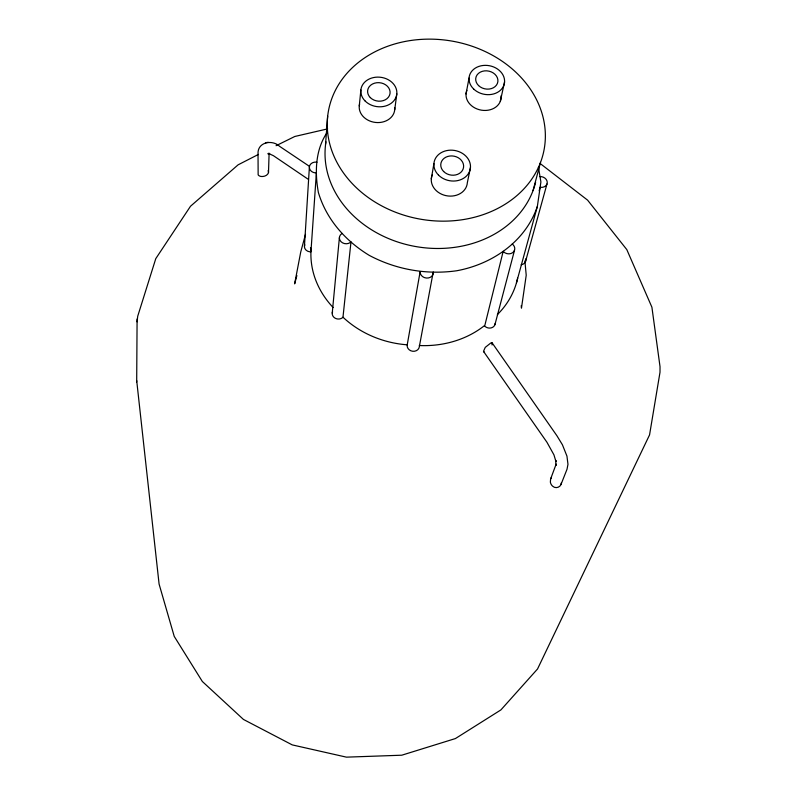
<?xml version="1.0" encoding="UTF-8"?>
<svg xmlns="http://www.w3.org/2000/svg" width="797" height="797" viewBox="0 0 797 797"><rect width="100%" height="100%" fill="white"/><g stroke="black" fill="none" stroke-linecap="round" stroke-linejoin="round"><path stroke-width="1.2" d="M136.685 380.518L159.091 584.091L174.234 636.404L202.338 681.485L243.434 719.432L292.25 744.896L346.436 757.15L401.758 755.207L455.416 738.56L500.905 709.908L537.537 668.982L649.555 434.903L660.006 372.249L660.026 366.71L651.906 307.214L626.811 249.61L587.608 200.157L540.406 163.704M137.084 321.829L137.712 316.24L155.774 258.646L190.503 206.244L238.104 164.83L258.437 154.419M136.685 382.052L137.094 318.999M309.425 166.334L279.598 146.339C272.225 139.206 257.311 142.115 258.029 153.911L258.148 174.842A6.057 4.045 -17.4 0 0 261.167 176.476C263.996 176.785 267.643 175.569 268.499 172.59L269.097 153.662M304.454 246.074L309.405 166.812M327.667 116.173L325.465 145.433A106.848 88.965 9.6 0 0 415.765 246.552A106.848 88.965 9.6 0 0 535.604 182.374M332.239 313.072L339.412 237.436M359.268 105.911L360.882 89.981M332.578 311.717A6.117 5.34 6.1 0 0 334.81 317.993A6.117 5.34 6.1 0 0 342.242 317.893L342.979 317.206L350.989 241.84L350.202 242.557A6.585 5.629 6.4 0 1 340.927 241.601A6.585 5.629 6.4 0 1 341.734 233.68L342.192 233.441M394.734 109.677L396.816 93.807M516.426 282.945L537.357 206.433L540.894 181.975L538.433 167.181M431.297 178.847L433.917 163.614M433 273.202L419.361 346.496A6.147 5.4 10.3 0 1 412.826 351.278A6.147 5.4 10.3 0 1 407.147 345.25L420.149 271.657A6.615 5.699 10.3 0 0 426.295 278.033A6.615 5.699 10.3 0 0 433.309 273.012L433.229 271.996M466.026 93.986L469.034 78.046M561.068 484.287L567.026 469.234L567.972 464.312L566.946 456.113L562.423 444.776L556.904 435.73L492.058 342.78L490.813 342.979L485.263 347.372L483.49 351.357L546.931 442.235L553.945 454.858L555.937 461.523L555.778 460.367L555.908 465.438L556.147 464.103L550.607 479.017L550.368 482.095A6.525 6.087 68.8 0 0 552.69 486.22C555.668 489.169 561.307 487.126 561.357 482.833M470.459 167.47L467.351 182.633A18.152 15.203 10.4 0 1 445.882 195.624A18.152 15.203 10.4 0 1 432.213 174.981M500.297 101.408L504.581 81.852M495.206 323.353A6.087 5.29 13.9 0 1 491.201 327.886A6.087 5.29 13.9 0 1 484.676 326.053L503.186 251.304L503.485 251.703A6.555 5.569 13.6 0 0 512.68 252.659A6.555 5.569 13.6 0 0 513.099 244.759L512.212 244.051M494.927 324.708L514.503 250.328M492.038 344.991L492.058 342.78M533.044 190.593L540.535 162.389A109.558 90.43 9.6 0 0 411.969 40.318A109.558 90.43 9.6 0 0 356.379 187.733A109.558 90.43 9.6 0 0 540.535 162.389M296.882 275.563L294.631 283.871L300.748 251.922L305.5 234.378M539.161 190.812L540.127 187.235L540.645 187.355A6.426 5.34 13.9 0 0 547.25 182.652A6.426 5.34 13.9 0 0 541.133 176.615L539.997 176.615M525.512 261.585L546.971 184.007M537.357 206.433C525.532 241.561 492.138 264.245 456.701 270.761C426.654 275.005 396.049 269.635 369.25 255.369C345.529 240.963 326.372 219.404 318.382 192.495C314.715 172.291 315.233 149.926 327.168 132.432M550.607 479.017L551.275 477.692M268.38 153.831L269.117 153.253M276.071 145.712L294.81 136.476L327.627 128.875M267.892 153.821L269.665 153.592L268.39 153.413L273.391 155.664L308.359 179.375M265.491 142.723L268.23 142.294M316.957 162.219L316.429 162.11A6.466 5.42 5.1 0 0 309.395 166.812A6.466 5.42 5.1 0 0 315.233 172.879L316.379 172.869L310.94 251.812A93.916 80.577 9.1 0 0 333.146 307.532M483.859 351.915L484.536 352.214M524.894 260.928L526.219 275.234L521.467 308.14L521.218 305.679M310.531 247.718L310.94 251.812L309.864 251.822A6.017 5.151 4.8 0 1 304.803 244.769M268.499 172.59L268.459 171.644A6.067 3.855 -11.5 0 0 268.051 170.767M525.631 258.945A5.978 5.091 14.2 0 1 521.138 264.773M517.622 278.163A93.847 80.477 10.1 0 1 497.368 314.616M325.614 144.227A106.848 88.965 9.6 0 1 325.953 141.806M407.247 344.812A94.036 80.796 9.5 0 1 342.979 317.206M484.397 325.674A94.016 80.756 9.9 0 1 419.292 345.529M394.754 107.754A17.833 14.665 7.4 0 1 375.606 122.459A17.833 14.665 7.4 0 1 359.606 104.018M501.064 95.839A17.673 14.406 11 0 1 481.508 110.185A17.673 14.406 11 0 1 466.883 90.33M365.195 101.07A18.072 14.784 7.4 0 0 395.86 97.563A18.072 14.784 7.4 0 0 375.467 77.249A18.072 14.784 7.4 0 0 365.195 101.07M370.306 97.603A11.297 9.245 7.4 0 0 389.484 95.431A11.297 9.245 7.4 0 0 376.762 82.729A11.297 9.245 7.4 0 0 370.306 97.603M438.549 175.141A18.401 15.332 10.4 0 0 469.582 171.375A18.401 15.332 10.4 0 0 448.432 150.314A18.401 15.332 10.4 0 0 438.549 175.141M443.65 171.514A11.497 9.584 10.4 0 0 463.057 169.183A11.497 9.584 10.4 0 0 449.867 156.013A11.497 9.584 10.4 0 0 443.65 171.514M473.647 88.995A17.903 14.525 11 0 0 503.754 85.548A17.903 14.525 11 0 0 483.012 65.484A17.903 14.525 11 0 0 473.647 88.995M478.569 85.578A11.188 9.076 11 0 0 497.398 83.446A11.188 9.076 11 0 0 484.456 70.893A11.188 9.076 11 0 0 478.569 85.578"/></g></svg>
